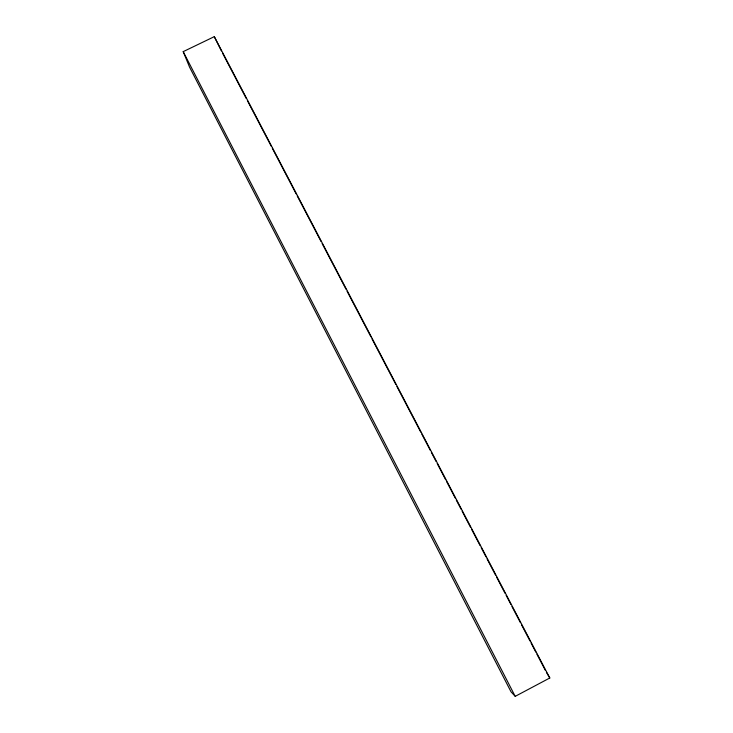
<?xml version="1.0" encoding="UTF-8"?>
<svg xmlns="http://www.w3.org/2000/svg" width="733" height="733" viewBox="0 0 733 733"><rect width="100%" height="100%" fill="white"/><g stroke="black" fill="none" stroke-linecap="round" stroke-linejoin="round"><path stroke-width="1.1" d="M515.198 696.35L549.796 677.988L214.302 36.65L183.204 51.64L189.554 67.106L511.02 691.787L515.198 696.35L183.204 51.64M549.796 677.988L546.424 672.399M221.384 50.934L214.302 36.65M222.447 52.968L246.306 98.588M247.369 100.613L271.228 146.233M272.291 148.258L296.15 193.888M297.213 195.913L321.072 241.533M322.126 243.558L345.994 289.178M347.048 291.212L370.916 336.832M371.97 338.857L395.838 384.477M396.892 386.502L420.751 432.122M421.814 434.156L430.298 450.374M431.361 452.398L436.135 461.524M437.189 463.558L445.673 479.776M446.736 481.801L455.22 498.019M456.283 500.053L461.057 509.178M462.111 511.203L470.595 527.421M471.658 529.455L480.142 545.673M481.205 547.698L485.979 556.823M487.033 558.848L495.517 575.075M496.58 577.1L505.064 593.318M506.127 595.352L510.901 604.468M511.955 606.503L520.439 622.72M521.502 624.745L529.986 640.972M531.049 642.997L535.814 652.123M536.877 654.148L545.361 670.365"/></g></svg>
